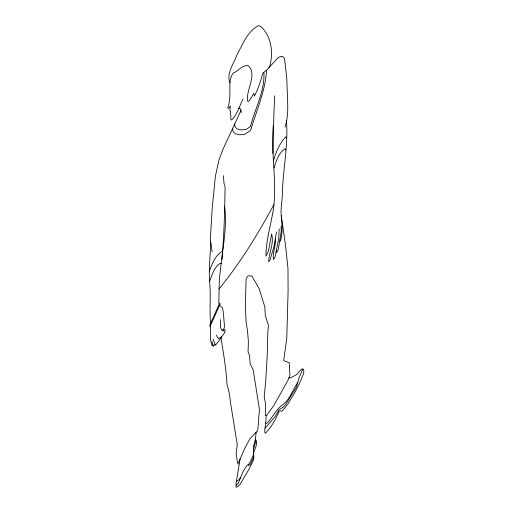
<?xml version="1.0" encoding="UTF-8"?>
<svg xmlns="http://www.w3.org/2000/svg" width="513" height="513" viewBox="0 0 513 513"><rect width="100%" height="100%" fill="white"/><g stroke="black" fill="none" stroke-linecap="round" stroke-linejoin="round"><path stroke-width="0.77" d="M210.657 325.191L210.016 326.621L209.721 325.313L219.705 303.042L220.077 304.222L210.657 325.191L210.51 339.753L212.119 345.794L212.927 345.044M221.161 263.438L219.327 279.649L218.794 302.651L219.211 304.087M272.948 153.477C273.397 134.207 273.589 114.983 274.756 95.803M256.128 432.049L255.423 439.192L253.749 445.566L253.364 450.581L253.852 458.282L253.435 460.219L248.638 469.902L239.783 484.753L236.666 487.35L236.057 487.017L236.051 483.393L240.103 459L245.567 446.714L250.107 438.448L257.603 430.747C258.603 423.995 258.501 417.011 259.565 410.188L253.178 369.809L250.209 364.031L249.465 355.188L248.068 352.027L248.382 341.716L247.58 331.27L246.08 321.914L245.368 304.767L246.105 278.86L247.567 276.257L248.837 275.782L251.877 276.103L259.206 288.781L264.779 306.774L265.375 316.053L268.536 325.37L267.863 331.321L267.151 356.727L265.785 379.986L264.214 396.773L265.619 404.161L265.285 415.312L266.625 415.338L273.852 405.488L287.953 380.332L289.916 375.311L289.261 362.781L283.689 360.613L286.767 338.445L288.075 291.878L287.985 268.594L285.594 245.958L281.31 215.729M279.149 228.804L278.764 238.192L275.263 256.102L274.474 258.212L273.391 259.507C272.397 252.646 276.116 245.855 275.321 238.904M229.927 82.696C225.976 73.321 234.165 63.375 237 54.705C242.796 44.407 247.337 31.389 258.488 25.65L260.745 26.368C271.48 36.474 273.249 51.653 270.011 65.414C269.197 69.364 265.074 70.736 262.643 73.449C260.835 81.266 258.026 88.864 254.442 96.034L253.839 93.404L249.51 100.458L248.254 101.561L247.593 101.106C245.772 89.621 257.488 75.244 248.472 65.722C242.277 64.471 238.622 71.249 233.248 72.974C231.171 75.744 230.299 79.31 229.927 82.696C229.715 91.378 230.619 99.522 227.81 108.038L228.477 108.416L230.395 105.954L229.862 110.507L230.568 111.468L230.241 113.373L230.908 115.797L230.735 118.798L231.587 120.061C237.314 114.405 239.526 105.999 243.04 98.919M288.992 377.69L290.012 378.1L296.54 374.682L300.669 370.065L302.253 368.962L303.343 369.225L303.85 370.687L303.606 373.644L299.784 382.73L294.904 392.336L288.12 403.705L283.747 409.284L281.913 411.131L280.169 410.817L278.841 411.612C275.879 419.64 271.255 427.117 265.324 433.305L264.618 431.664C265.138 426.188 266.164 420.923 266.151 415.357M279.598 241.379L280.361 241.219C282.862 233.3 282.137 224.656 281.31 216.492C280.284 207.951 282.625 199.717 282.406 191.234C283.394 167.68 288.3 144.127 286.466 120.581M210.792 242.745C210.227 255.666 208.759 268.549 209.56 281.49C211.08 295.405 209.285 309.474 210.606 323.261M223.386 175.677L224.078 184L225.06 186.251C224.739 212.036 224.072 237.801 221.488 263.477L220.237 263.329C213.992 267.132 212.055 275.077 209.56 281.49M273.269 125.909C270.947 152.675 276.616 179.435 273.82 206.239C271.576 222.899 265.99 239.263 265.926 256.173L268.363 251.299L271.64 234.031C274.211 243.252 269.043 252.627 268.613 261.803L270.03 259.937L274.166 245.823L276.475 231.985M221.751 259.668C223.668 241.937 227.201 223.963 224.547 206.111M224.899 331.674L225.124 329.994L224.495 329.404L223.129 330.911C218.897 329.16 221.071 323.049 220.507 319.631M285.029 127.134C287.536 119.272 287.928 111.417 287.697 103.305L286.761 78.181L284.503 58.296L282.509 56.302L280.117 56.674L277.828 57.918L269.133 67.466M265.125 428.214L275.263 416.434L279.066 409.675L283.445 407.008L286.145 403.866L296.456 387.052L299.137 377.459L302.798 369.091M253.46 449.356L255.993 440.725M273.609 160.229C275.988 151.694 279.765 143.159 285.901 136.657L286.51 138.542M274.038 168.059C276.18 161.031 278.54 152.989 284.991 148.732L285.908 150.142M209.317 271.415C211.875 264.015 215.28 255.333 222.321 251.255M253.634 452.69C255.115 448.452 258.167 443.61 255.423 439.192M224.867 331.744C224.001 334.944 221.199 336.99 218.589 338.785L216.3 335.079M240.103 459L237.923 464.15L236.108 454.152L237.269 444.495L230.465 402.346C229.895 396.196 228.824 390.207 226.958 384.301C226.143 368.789 223.585 353.515 220.994 338.182L221.873 336.265M253.845 453.761L250.697 460.988L248.382 464.97L248.927 465.432L250.235 464.605L253.852 456.73M238.827 108.634L239.885 108.121L241.001 110.417L222.584 150.142L218.871 160.402L215.377 176.382L212.241 207.656L210.311 239.494L212.119 251.71M273.904 204.572C257.924 234.114 240.302 263.009 218.968 289.005M297.771 382.377C292.333 390.278 289.55 400.98 280.842 406.04C275.398 410.984 272.275 417.781 267.183 423.039L265.772 423.539M240.45 477.731L239.212 479.591L236.596 481.188M220.994 338.182L215.466 345.23L213.119 339.202M215.069 344.217L213.305 346.346L211.927 341.549M236.057 485.138L238.122 483.688C240.815 477.308 242.585 470.562 247.413 465.131L248.042 464.592L248.382 464.97M222.007 330.366L222.969 329.955L223.995 328.416L224.617 326.249C223.623 320.061 223.976 313.59 222.309 307.428L219.506 305.485M266.106 70.448L266.529 70.781C265.259 91.391 256.391 110.795 250.607 130.392L244.637 134.342L239.462 134.81L235.178 133.733L232.908 131.206L232.594 128.397M263.868 72.346C265.099 90.878 254.858 108.852 250.44 126.57L246.016 129.5L241.084 129.943L237.051 128.93L234.999 126.647L234.742 123.813M241.001 110.417L241.219 112.488M276.27 250.96L276.398 252.633L277.873 250.677L278.437 248.433L281.201 231.671L281.188 226.143"/></g></svg>
